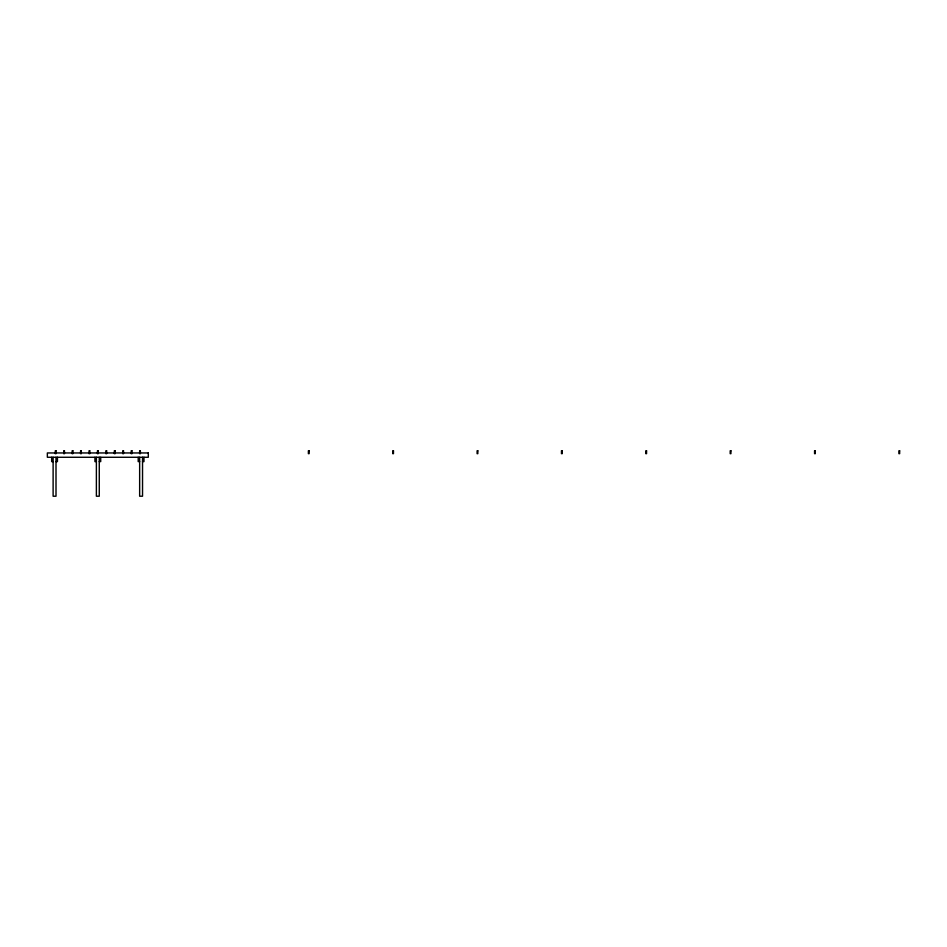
<?xml version="1.0" encoding="UTF-8"?>
<svg xmlns="http://www.w3.org/2000/svg" width="947" height="947" viewBox="0 0 947 947"><rect width="100%" height="100%" fill="white"/><g stroke="black" fill="none" stroke-linecap="round" stroke-linejoin="round"><path stroke-width="1.42" d="M53.115 461.603L51.671 461.603L51.671 457.271M56.003 461.603L57.447 461.603L57.447 457.271M96.381 461.603L94.937 461.603L94.937 457.271M99.269 461.603L100.713 461.603L100.713 457.271M139.647 461.603L138.203 461.603L138.203 457.271M142.535 461.603L143.968 461.603L143.968 457.271M142.535 457.271L142.535 496.216L139.647 496.216L139.647 457.271M99.269 457.271L99.269 496.216L96.381 496.216L96.381 457.271M56.003 457.271L56.003 496.216L53.115 496.216L53.115 457.271M56.003 450.784L55.281 450.784L55.281 453.672L56.003 453.672L56.003 450.784M64.443 450.784L63.721 450.784L63.721 453.672L64.443 453.672L64.443 450.784M72.872 450.784L72.15 450.784L72.15 453.672L72.872 453.672L72.872 450.784M81.312 450.784L80.59 450.784L80.59 453.672L81.312 453.672L81.312 450.784M89.752 450.784L89.03 450.784L89.03 453.672L89.752 453.672L89.752 450.784M98.18 450.784L97.47 450.784L97.47 453.672L98.18 453.672L98.18 450.784M106.62 450.784L105.898 450.784L105.898 453.672L106.62 453.672L106.62 450.784M115.061 450.784L114.338 450.784L114.338 453.672L115.061 453.672L115.061 450.784M123.489 450.784L122.779 450.784L122.779 453.672L123.489 453.672L123.489 450.784M131.929 450.784L131.207 450.784L131.207 453.672L131.929 453.672L131.929 450.784M140.369 450.784L139.647 450.784L139.647 453.672L140.369 453.672L140.369 450.784M309.101 450.784L308.379 450.784L308.379 453.672L309.101 453.672L309.101 450.784M393.467 450.784L392.745 450.784L392.745 453.672L393.467 453.672L393.467 450.784M477.821 450.784L477.11 450.784L477.11 453.672L477.821 453.672L477.821 450.784M562.187 450.784L561.464 450.784L561.464 453.672L562.187 453.672L562.187 450.784M646.552 450.784L645.83 450.784L645.83 453.672L646.552 453.672L646.552 450.784M730.918 450.784L730.196 450.784L730.196 453.672L730.918 453.672L730.918 450.784M815.284 450.784L814.562 450.784L814.562 453.672L815.284 453.672L815.284 450.784M899.65 450.784L898.928 450.784L898.928 453.672L899.65 453.672L899.65 450.784M148.3 452.95L47.35 452.95L47.35 457.271L148.3 457.271L148.3 452.95"/></g></svg>
